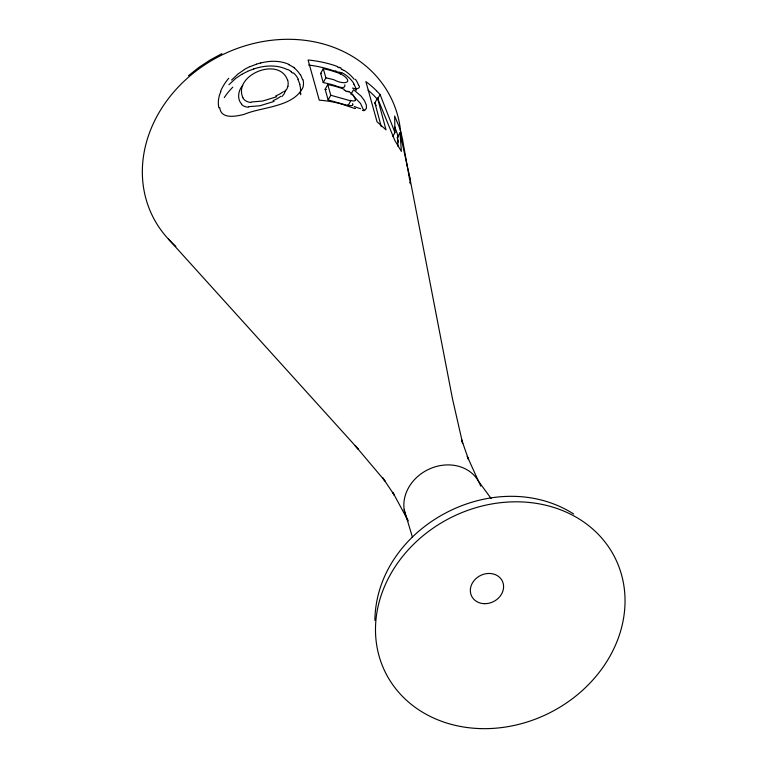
<?xml version="1.0" encoding="UTF-8"?>
<svg xmlns="http://www.w3.org/2000/svg" width="767" height="767" viewBox="0 0 767 767"><rect width="100%" height="100%" fill="white"/><g stroke="black" fill="none" stroke-linecap="round" stroke-linejoin="round"><path stroke-width="1.15" d="M374.881 620.359C376.233 526.478 494.811 464.025 573.678 513.986M300.29 92.203L300.031 93.152M287.922 86.287L286.8 89.193L284.557 91.915M344.862 84.792C345.658 91.005 334.585 84.849 331.344 84.504A124.503 106.153 -26.5 0 0 323.233 82.577L320.644 73.402L323.291 68.704A126.747 108.07 -26.5 0 1 330.404 70.372L339.81 73.402M323.233 82.577L325.879 77.879L323.291 68.704M347.614 105.434L328.142 99.95L325.131 89.279L327.768 84.581A122.873 104.772 -26.5 0 1 338.026 87.102L344.153 89.193M328.142 99.95L330.778 95.252L327.768 84.581M350.922 94.37L353.558 89.662L361.171 96.22L364.507 100.793L366.348 105.098L366.463 108.281L364.795 110.227M348.084 105.568L350.73 100.87M381.266 126.651L374.89 102.816L377.537 98.109L394.804 140.447L401.381 151.396L400.01 132.749L397.364 137.446L398.14 146.602M376.511 90.784L380.106 94.571L377.46 99.269L373.865 95.491A128.281 109.384 -26.5 0 0 368.064 90.151M392.857 136.325L394.967 132.566L380.106 94.571M401.544 141.732L402.598 139.853A128.252 109.345 -26.5 0 0 398.945 126.287L394.641 116.018L394.967 132.26M242.727 85.319C238.269 90.381 236.744 98.943 241.73 104.178M231.567 80.027L238.23 73.814L244.414 69.596M228.921 84.725L235.584 78.512L241.778 74.294M281.911 96.613L284.154 93.9L285.286 90.985A37.18 22.233 -0.2 0 0 285.382 90.247M188.461 75.712L198.902 67.41L210.091 60.027L221.922 53.623M250.243 66.595L256.408 64.217M247.607 71.293L253.762 68.925M276.695 96.738L262.582 101.052L251.24 101.992M274.059 101.436L259.946 105.76L248.594 106.699M260.684 62.99C269.965 60.612 280.185 60.401 289.034 64.466M330.778 95.252L350.251 100.726M341.277 103.957L355.14 108.598M337.739 66.604L333.559 65.157A128.252 109.345 -26.5 0 0 308.085 59.999L319.254 100.17A118.521 101.052 -26.5 0 1 341.248 103.938M335.093 71.312L330.913 69.864A128.252 109.345 -26.5 0 0 308.631 65.042M339.417 67.275L340.979 67.927M336.78 71.973L338.333 72.635M340.462 73.67C354.929 81.964 345.083 85.693 333.99 79.806A124.503 106.153 -26.5 0 0 325.879 77.879M287.433 69.663C278.661 65.253 268.316 65.205 258.939 67.467A61.216 55.866 2.9 0 0 253.772 68.944M348.908 91.436L353.271 95.07L355.274 98.885M293.799 67.199L294.633 67.822M291.163 71.897L292.783 73.162M353.836 96.479L360.567 103.507L363.913 110.851M168.414 239.093L358.304 449.155L355.198 445.694L384.948 480.947L382.81 477.927L394.439 495.338L392.771 492.309L407.68 519.892M491.101 498.502L478.493 481.235L467.247 456.375L468.56 459.586L461.676 439.884L462.674 443.441L452.482 398.754L409.147 174.368M287.577 80.18C279.035 55.866 232.804 75.128 242.88 97.668M300.539 74.629L302.591 79.682M297.893 79.337L299.945 84.38M374.89 102.816L376.137 105.654M394.727 126.814L396.299 130.984A128.252 109.345 -26.5 0 1 398.255 137.245M404.19 509.691L412.445 537.245M358.515 84.936L358.678 85.597M355.869 89.643L355.993 90.142M377.537 98.109L386.022 129.863L377.028 121.761L365.878 81.599A128.252 109.345 -26.5 0 1 376.501 90.765M400.01 132.749L407.459 167.129A118.521 101.052 -26.5 0 1 410.22 181.769L410.403 183.744M397.364 137.446L398.015 140.371M398.15 140.955L398.409 142.125M402.598 139.853L409.003 175.969M409.147 176.851L409.578 179.507M410 182.162L410.134 183.054M219.745 107.61C220.848 119.547 236.217 116.392 244.098 114.369C262.141 106.699 293.08 107.361 302.936 87.505A48.57 27.794 7.3 0 0 303.09 79.682M408.265 520.879A40.344 34.4 -26.5 0 1 428.398 469.452A40.344 34.4 -26.5 0 1 480.698 486.163M175.854 246.351A133.084 113.478 -26.5 0 1 221.663 55.119A133.084 113.478 -26.5 0 1 400.949 135.193M248.297 107.227A16.069 10.22 -25.1 0 1 241.452 104.36M280.76 96.335A22.952 11.026 -12.3 0 1 273.1 100.611M224.28 97.591A61.293 45.972 -23 0 1 232.842 87.131M241.845 74.399A57.304 50.737 -1 0 1 247.664 71.408M287.711 69.423A26.068 16.692 3.5 0 1 291.46 71.734M293.55 72.913A34.294 20.268 7.6 0 1 298.325 79.298M299.638 84.38A48.57 27.612 10.6 0 1 300.396 92.222M300.789 93.21A33.364 19.041 5.8 0 1 300.693 94.763M250.905 102.538A17.296 11.035 -26.1 0 1 242.823 97.697M283.397 91.637A22.952 11.026 -12.3 0 1 275.746 95.904M287.711 80.171A37.18 22.233 -0.2 0 1 287.903 86.278M218.902 107.907A38.494 27.813 -26.4 0 1 220.886 91.503M294.231 67.966A33.959 19.367 10.3 0 1 300.127 74.667M288.766 64.716A26.068 16.107 5.1 0 1 293.493 67.371M256.399 64.198A61.216 55.914 3 0 1 260.675 62.971M244.347 69.5A57.304 50.986 -0.3 0 1 250.186 66.48M220.704 90.995A61.293 52.463 -4.6 0 1 228.71 78.272M320.644 73.402A126.747 108.07 -26.5 0 1 321.546 73.584M352.772 105.031A8.351 3.106 31.3 0 1 347.834 105.041M348.017 105.463A9.041 3.365 31.3 0 1 347.547 105.319M352.676 103.612A9.952 4.103 37.1 0 1 352.676 104.974M325.131 89.279A122.873 104.772 -26.5 0 1 326.426 89.547M335.179 70.832A72.913 61.111 59.7 0 1 336.876 71.484M338.41 72.04A47.353 34.333 47.1 0 1 339.656 72.597M339.637 72.136A32.147 20.92 42.8 0 1 341.583 73.057M341.497 72.472A18.197 10.22 39.4 0 1 354.114 84.006M353.664 84.149A16.586 6.692 40.3 0 1 356.319 89.892M352.408 95.185A16.097 6.021 42.1 0 1 352.226 95.185M355.418 100.333A8.351 3.106 31.3 0 1 350.481 100.333M350.663 100.765A9.041 3.365 31.3 0 1 350.193 100.621M355.322 98.914A9.952 4.103 37.1 0 1 355.322 100.266M347.432 91.177A11.649 5.522 35.5 0 1 348.774 91.925M345.716 90.995A27.056 15.57 37.9 0 1 347.192 91.704M344.076 90.036A43.777 30.517 43.3 0 1 345.639 90.707M339.848 73.862A19.99 10.69 35.7 0 1 340.481 74.121M359.464 86.009A16.097 5.532 32.8 0 1 352.408 88.08M355.428 79.308A16.586 6.194 42.1 0 1 358.362 84.849M344.019 70.305A18.082 7.622 39.6 0 1 354.21 79.337M342.13 69.596A32.147 18.983 40.3 0 1 343.884 70.497M340.874 68.781A47.353 33.019 45.3 0 1 342.072 69.346M337.643 67.122A72.913 60.19 57.6 0 1 339.311 67.784M355.332 108.415A25.043 6.107 28.9 0 1 354.862 108.243M360.624 108.713A19.434 4.755 28.8 0 1 354.316 106.45M364.708 110.151A17.382 6.155 36.1 0 1 362.465 110.39M479.921 728.583A128.319 109.413 -26.5 0 0 617.042 562.144A128.319 109.413 -26.5 0 0 403.806 554.972A128.319 109.413 -26.5 0 0 479.921 728.583M484.37 603.687A17.114 14.592 -26.5 0 0 502.49 581.396A17.114 14.592 -26.5 0 0 474.025 580.629A17.114 14.592 -26.5 0 0 484.37 603.687"/></g></svg>
